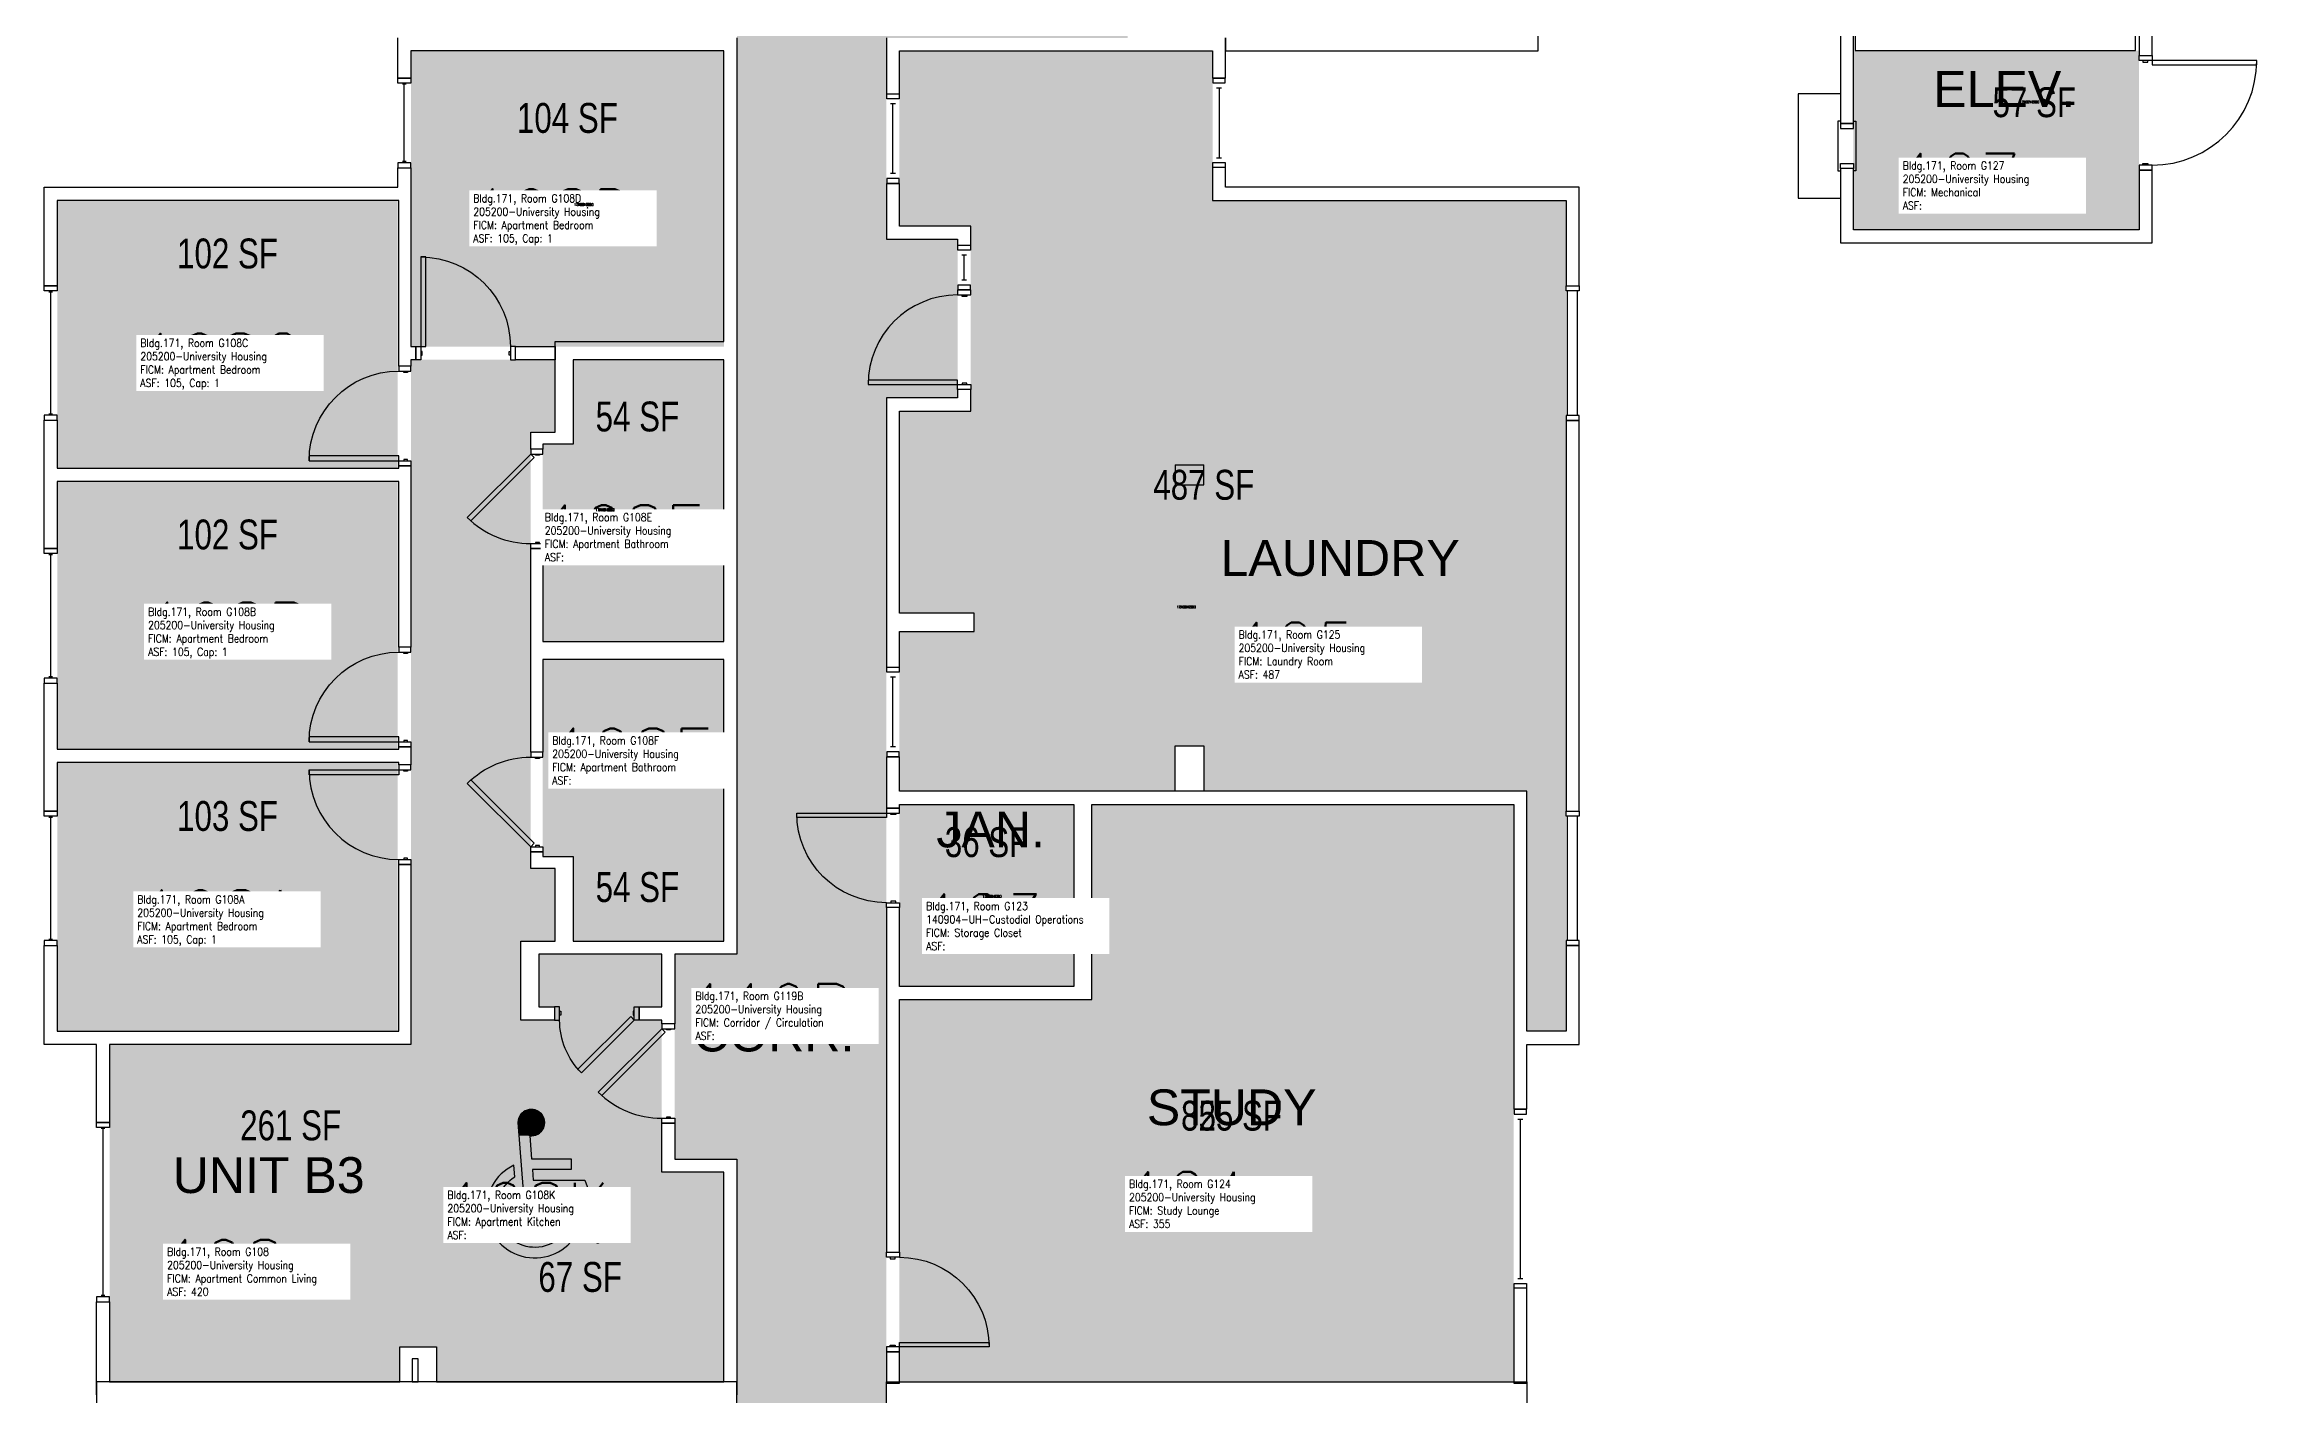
# Model space of a CAD drawing. Header units: inches. Extents: x 1063 to 4030, y -1482 to 1669.
# Drawn here: x 1063 to 1951, y 602 to 1145 of the extents above; entities that cross this region are included whole.
import ezdxf
from ezdxf.enums import TextEntityAlignment as Align

# ---------------------------------------------------------------- set-up
doc = ezdxf.new("R2010")
doc.units = ezdxf.units.IN
doc.header["$LTSCALE"] = 192
doc.header["$MEASUREMENT"] = 0
for name, color, linetype in [('A-AREA-IDEN', 1, 'Continuous'), ('A-DOOR', 2, 'Continuous'), ('A-GLAZ', 1, 'Continuous'), ('A-IDEN-RNUM', 7, 'Continuous'), ('A-IDEN-SNUM', 4, 'Continuous'), ('A-IDEN-VNUM', 4, 'Continuous'), ('A-MISC', 2, 'Continuous'), ('A-WALL', 5, 'Continuous'), ('AREA-TEXT', 3, 'Continuous'), ('Rooms-Category-Color', 7, 'Continuous'), ('Rooms-College-Color', 7, 'Continuous'), ('Rooms-Department-Color', 7, 'Continuous'), ('Rooms-Division-Color', 7, 'Continuous'), ('Rooms-Information', 7, 'Continuous')]:
    doc.layers.add(name, color=color, linetype=linetype)
doc.styles.add('AREA', font='arial.ttf', dxfattribs={"width": 0.75, "height": 12})
doc.styles.add('ROOMSNUMBER', font='txt.shx', dxfattribs={"height": 0.03})
doc.styles.add('ROOMVNUMBER', font='simplex.shx', dxfattribs={"width": 0.85})
doc.styles.get("Standard").update_dxf_attribs({"font": 'arial.ttf'})

msp = doc.modelspace()

# ---------------------------------------------------------------- hatches: boundary and pattern name
at = {"layer": 'A-MISC'}
for points in [[(1263.77, 711.69, 1), (1253.15, 711.69), (1253.21, 710.86, 0.924463)], [(1253.21, 710.86), (1253.56, 706.41), (1257.83, 706.41, -0.335344)], [(1274.4, 697.08), (1258.56, 697.08), (1257.83, 706.41), (1253.56, 706.41), (1254.63, 692.83), (1258.9, 692.83), (1274.4, 692.83)], [(1276.91, 667.37), (1274.7, 673.28, -1.496949), (1251.85, 689.92), (1251.49, 694.55, 1.372239)], [(1279.92, 688.58), (1259.23, 688.58), (1258.9, 692.83), (1254.63, 692.83), (1255.3, 684.33), (1276.98, 684.33), (1284.92, 663.08), (1295.65, 667.33), (1294.06, 671.58), (1287.29, 668.9)]]:
    msp.add_hatch(color=256, dxfattribs=at).paths.add_polyline_path(points)
at = {"layer": 'Rooms-Category-Color', "true_color": 0xadadad}
for points in [[(1341.06, 62.62), (1341.06, 430.66), (1316.06, 430.66), (1316.06, 512.98), (1341.06, 512.98), (1341.06, 697.02), (1316.06, 697.02), (1316.06, 779.34), (1341.06, 779.34), (1341.06, 1327.13), (1596.9, 1327.13), (1596.9, 1352.13), (1679.22, 1352.13), (1679.22, 1327.13), (1732.24, 1327.13), (1732.24, 1319.63), (1732.24, 1243.02), (1677.06, 1243.13), (1677.06, 1267.13), (1498.04, 1267.13), (1498.04, 1147.37), (1401.06, 1147.37), (1401.06, 1066.49), (1429.69, 1066.49), (1429.69, 1002.74), (1401.06, 1002.74), (1401.06, 512.98), (1426.06, 512.98), (1426.06, 430.66), (1401.06, 430.66), (1401.06, 62.62)], [(1789.49, 1070.25), (1904.24, 1070.25), (1904.24, 1142.25), (1789.49, 1142.25)]]:
    msp.add_hatch(color=253, dxfattribs=at).paths.add_polyline_path(points)
at = {"layer": 'Rooms-Category-Color', "true_color": 0x728ef3}
for points in [[(1335.81, 1142.11), (1210.06, 1142.12), (1210.06, 1023.37), (1335.81, 1023.37)], [(1406.31, 909), (1406.31, 844.75), (1517.06, 844.75), (1517.06, 863), (1528.56, 863), (1528.56, 844.75), (1658.31, 844.75), (1658.31, 748.37), (1674.06, 748.37), (1674.06, 1082.12), (1532.06, 1082.12), (1532.06, 1142.12), (1406.31, 1142.12), (1406.31, 1071.74), (1434.94, 1071.74), (1434.94, 997.49), (1406.31, 997.49), (1406.31, 916.25), (1436.31, 916.25), (1436.31, 909)], [(1068.06, 974.5), (1068.06, 1082.12), (1204.81, 1082.12), (1204.8, 974.49), (1068.51, 974.49)], [(1089.06, 607.62), (1089.06, 743.12), (1210.06, 743.12), (1210.06, 1018.12), (1268.06, 1018.12), (1268.06, 989.37), (1258.19, 989.37), (1258.19, 813.72), (1268.06, 813.72), (1268.06, 784.59), (1254.19, 784.59), (1254.19, 752.89), (1267.81, 752.89), (1267.81, 758.14), (1261.44, 758.14), (1261.44, 779.34), (1310.81, 779.34), (1310.81, 758.14), (1301.81, 758.14), (1301.81, 752.89), (1310.81, 752.89), (1310.81, 691.77), (1220.31, 691.77), (1220.31, 621.62), (1205.69, 621.62), (1205.69, 607.62)], [(1263.06, 984.11), (1263.06, 904.98), (1335.81, 904.98), (1335.81, 1018.11), (1275.31, 1018.12), (1275.31, 984.12), (1259.06, 984.11)], [(1068.06, 969.25), (1068.06, 861.62), (1204.8, 861.61), (1204.81, 969.25), (1068.51, 969.24)], [(1335.81, 897.72), (1335.81, 784.59), (1275.31, 784.59), (1275.31, 818.59), (1263.06, 818.59), (1263.06, 897.73)], [(1068.06, 856.37), (1068.06, 748.37), (1204.81, 748.37), (1204.81, 856.37), (1068.51, 856.36)], [(1406.31, 839.5), (1476.31, 839.5), (1476.31, 766.37), (1406.31, 766.37)], [(1406.31, 761.12), (1406.31, 607.62), (1653.06, 607.62), (1653.06, 839.5), (1483.56, 839.5), (1483.56, 761.12)], [(1220.31, 607.62), (1335.81, 607.62), (1335.81, 691.77), (1220.31, 691.77)]]:
    msp.add_hatch(color=171, dxfattribs=at).paths.add_polyline_path(points)
at = {"layer": 'Rooms-College-Color', "true_color": 0xadadad}
for points in [[(1341.06, 62.62), (1341.06, 430.66), (1316.06, 430.66), (1316.06, 512.98), (1341.06, 512.98), (1341.06, 697.02), (1316.06, 697.02), (1316.06, 779.34), (1341.06, 779.34), (1341.06, 1327.13), (1596.9, 1327.13), (1596.9, 1352.13), (1679.22, 1352.13), (1679.22, 1327.13), (1732.24, 1327.13), (1732.24, 1319.63), (1732.24, 1243.02), (1677.06, 1243.13), (1677.06, 1267.13), (1498.04, 1267.13), (1498.04, 1147.37), (1401.06, 1147.37), (1401.06, 1066.49), (1429.69, 1066.49), (1429.69, 1002.74), (1401.06, 1002.74), (1401.06, 512.98), (1426.06, 512.98), (1426.06, 430.66), (1401.06, 430.66), (1401.06, 62.62)], [(1335.81, 1142.11), (1210.06, 1142.12), (1210.06, 1023.37), (1335.81, 1023.37)], [(1406.31, 909), (1406.31, 844.75), (1517.06, 844.75), (1517.06, 863), (1528.56, 863), (1528.56, 844.75), (1658.31, 844.75), (1658.31, 748.37), (1674.06, 748.37), (1674.06, 1082.12), (1532.06, 1082.12), (1532.06, 1142.12), (1406.31, 1142.12), (1406.31, 1071.74), (1434.94, 1071.74), (1434.94, 997.49), (1406.31, 997.49), (1406.31, 916.25), (1436.31, 916.25), (1436.31, 909)], [(1789.49, 1070.25), (1904.24, 1070.25), (1904.24, 1142.25), (1789.49, 1142.25)], [(1068.06, 974.5), (1068.06, 1082.12), (1204.81, 1082.12), (1204.8, 974.49), (1068.51, 974.49)], [(1089.06, 607.62), (1089.06, 743.12), (1210.06, 743.12), (1210.06, 1018.12), (1268.06, 1018.12), (1268.06, 989.37), (1258.19, 989.37), (1258.19, 813.72), (1268.06, 813.72), (1268.06, 784.59), (1254.19, 784.59), (1254.19, 752.89), (1267.81, 752.89), (1267.81, 758.14), (1261.44, 758.14), (1261.44, 779.34), (1310.81, 779.34), (1310.81, 758.14), (1301.81, 758.14), (1301.81, 752.89), (1310.81, 752.89), (1310.81, 691.77), (1220.31, 691.77), (1220.31, 621.62), (1205.69, 621.62), (1205.69, 607.62)], [(1263.06, 984.11), (1263.06, 904.98), (1335.81, 904.98), (1335.81, 1018.11), (1275.31, 1018.12), (1275.31, 984.12), (1259.06, 984.11)], [(1068.06, 969.25), (1068.06, 861.62), (1204.8, 861.61), (1204.81, 969.25), (1068.51, 969.24)], [(1335.81, 897.72), (1335.81, 784.59), (1275.31, 784.59), (1275.31, 818.59), (1263.06, 818.59), (1263.06, 897.73)], [(1068.06, 856.37), (1068.06, 748.37), (1204.81, 748.37), (1204.81, 856.37), (1068.51, 856.36)], [(1406.31, 839.5), (1476.31, 839.5), (1476.31, 766.37), (1406.31, 766.37)], [(1406.31, 761.12), (1406.31, 607.62), (1653.06, 607.62), (1653.06, 839.5), (1483.56, 839.5), (1483.56, 761.12)], [(1220.31, 607.62), (1335.81, 607.62), (1335.81, 691.77), (1220.31, 691.77)]]:
    msp.add_hatch(color=253, dxfattribs=at).paths.add_polyline_path(points)
at = {"layer": 'Rooms-Department-Color', "true_color": 0xacacac}
for points in [[(1341.06, 62.62), (1341.06, 430.66), (1316.06, 430.66), (1316.06, 512.98), (1341.06, 512.98), (1341.06, 697.02), (1316.06, 697.02), (1316.06, 779.34), (1341.06, 779.34), (1341.06, 1327.13), (1596.9, 1327.13), (1596.9, 1352.13), (1679.22, 1352.13), (1679.22, 1327.13), (1732.24, 1327.13), (1732.24, 1319.63), (1732.24, 1243.02), (1677.06, 1243.13), (1677.06, 1267.13), (1498.04, 1267.13), (1498.04, 1147.37), (1401.06, 1147.37), (1401.06, 1066.49), (1429.69, 1066.49), (1429.69, 1002.74), (1401.06, 1002.74), (1401.06, 512.98), (1426.06, 512.98), (1426.06, 430.66), (1401.06, 430.66), (1401.06, 62.62)], [(1789.49, 1070.25), (1904.24, 1070.25), (1904.24, 1142.25), (1789.49, 1142.25)]]:
    msp.add_hatch(color=253, dxfattribs=at).paths.add_polyline_path(points)
at = {"layer": 'Rooms-Department-Color', "true_color": 0x604aed}
for points in [[(1335.81, 1142.11), (1210.06, 1142.12), (1210.06, 1023.37), (1335.81, 1023.37)], [(1406.31, 909), (1406.31, 844.75), (1517.06, 844.75), (1517.06, 863), (1528.56, 863), (1528.56, 844.75), (1658.31, 844.75), (1658.31, 748.37), (1674.06, 748.37), (1674.06, 1082.12), (1532.06, 1082.12), (1532.06, 1142.12), (1406.31, 1142.12), (1406.31, 1071.74), (1434.94, 1071.74), (1434.94, 997.49), (1406.31, 997.49), (1406.31, 916.25), (1436.31, 916.25), (1436.31, 909)], [(1068.06, 974.5), (1068.06, 1082.12), (1204.81, 1082.12), (1204.8, 974.49), (1068.51, 974.49)], [(1089.06, 607.62), (1089.06, 743.12), (1210.06, 743.12), (1210.06, 1018.12), (1268.06, 1018.12), (1268.06, 989.37), (1258.19, 989.37), (1258.19, 813.72), (1268.06, 813.72), (1268.06, 784.59), (1254.19, 784.59), (1254.19, 752.89), (1267.81, 752.89), (1267.81, 758.14), (1261.44, 758.14), (1261.44, 779.34), (1310.81, 779.34), (1310.81, 758.14), (1301.81, 758.14), (1301.81, 752.89), (1310.81, 752.89), (1310.81, 691.77), (1220.31, 691.77), (1220.31, 621.62), (1205.69, 621.62), (1205.69, 607.62)], [(1263.06, 984.11), (1263.06, 904.98), (1335.81, 904.98), (1335.81, 1018.11), (1275.31, 1018.12), (1275.31, 984.12), (1259.06, 984.11)], [(1068.06, 969.25), (1068.06, 861.62), (1204.8, 861.61), (1204.81, 969.25), (1068.51, 969.24)], [(1335.81, 897.72), (1335.81, 784.59), (1275.31, 784.59), (1275.31, 818.59), (1263.06, 818.59), (1263.06, 897.73)], [(1068.06, 856.37), (1068.06, 748.37), (1204.81, 748.37), (1204.81, 856.37), (1068.51, 856.36)], [(1406.31, 839.5), (1476.31, 839.5), (1476.31, 766.37), (1406.31, 766.37)], [(1406.31, 761.12), (1406.31, 607.62), (1653.06, 607.62), (1653.06, 839.5), (1483.56, 839.5), (1483.56, 761.12)], [(1220.31, 607.62), (1335.81, 607.62), (1335.81, 691.77), (1220.31, 691.77)]]:
    msp.add_hatch(color=173, dxfattribs=at).paths.add_polyline_path(points)
at = {"layer": 'Rooms-Division-Color', "true_color": 0xadadad}
for points in [[(1341.06, 62.62), (1341.06, 430.66), (1316.06, 430.66), (1316.06, 512.98), (1341.06, 512.98), (1341.06, 697.02), (1316.06, 697.02), (1316.06, 779.34), (1341.06, 779.34), (1341.06, 1327.13), (1596.9, 1327.13), (1596.9, 1352.13), (1679.22, 1352.13), (1679.22, 1327.13), (1732.24, 1327.13), (1732.24, 1319.63), (1732.24, 1243.02), (1677.06, 1243.13), (1677.06, 1267.13), (1498.04, 1267.13), (1498.04, 1147.37), (1401.06, 1147.37), (1401.06, 1066.49), (1429.69, 1066.49), (1429.69, 1002.74), (1401.06, 1002.74), (1401.06, 512.98), (1426.06, 512.98), (1426.06, 430.66), (1401.06, 430.66), (1401.06, 62.62)], [(1789.49, 1070.25), (1904.24, 1070.25), (1904.24, 1142.25), (1789.49, 1142.25)]]:
    msp.add_hatch(color=253, dxfattribs=at).paths.add_polyline_path(points)
at = {"layer": 'Rooms-Division-Color', "true_color": 0x604aed}
for points in [[(1335.81, 1142.11), (1210.06, 1142.12), (1210.06, 1023.37), (1335.81, 1023.37)], [(1406.31, 909), (1406.31, 844.75), (1517.06, 844.75), (1517.06, 863), (1528.56, 863), (1528.56, 844.75), (1658.31, 844.75), (1658.31, 748.37), (1674.06, 748.37), (1674.06, 1082.12), (1532.06, 1082.12), (1532.06, 1142.12), (1406.31, 1142.12), (1406.31, 1071.74), (1434.94, 1071.74), (1434.94, 997.49), (1406.31, 997.49), (1406.31, 916.25), (1436.31, 916.25), (1436.31, 909)], [(1068.06, 974.5), (1068.06, 1082.12), (1204.81, 1082.12), (1204.8, 974.49), (1068.51, 974.49)], [(1089.06, 607.62), (1089.06, 743.12), (1210.06, 743.12), (1210.06, 1018.12), (1268.06, 1018.12), (1268.06, 989.37), (1258.19, 989.37), (1258.19, 813.72), (1268.06, 813.72), (1268.06, 784.59), (1254.19, 784.59), (1254.19, 752.89), (1267.81, 752.89), (1267.81, 758.14), (1261.44, 758.14), (1261.44, 779.34), (1310.81, 779.34), (1310.81, 758.14), (1301.81, 758.14), (1301.81, 752.89), (1310.81, 752.89), (1310.81, 691.77), (1220.31, 691.77), (1220.31, 621.62), (1205.69, 621.62), (1205.69, 607.62)], [(1263.06, 984.11), (1263.06, 904.98), (1335.81, 904.98), (1335.81, 1018.11), (1275.31, 1018.12), (1275.31, 984.12), (1259.06, 984.11)], [(1068.06, 969.25), (1068.06, 861.62), (1204.8, 861.61), (1204.81, 969.25), (1068.51, 969.24)], [(1335.81, 897.72), (1335.81, 784.59), (1275.31, 784.59), (1275.31, 818.59), (1263.06, 818.59), (1263.06, 897.73)], [(1068.06, 856.37), (1068.06, 748.37), (1204.81, 748.37), (1204.81, 856.37), (1068.51, 856.36)], [(1406.31, 839.5), (1476.31, 839.5), (1476.31, 766.37), (1406.31, 766.37)], [(1406.31, 761.12), (1406.31, 607.62), (1653.06, 607.62), (1653.06, 839.5), (1483.56, 839.5), (1483.56, 761.12)], [(1220.31, 607.62), (1335.81, 607.62), (1335.81, 691.77), (1220.31, 691.77)]]:
    msp.add_hatch(color=173, dxfattribs=at).paths.add_polyline_path(points)

# ---------------------------------------------------------------- linework, layer by layer
at = {"layer": 'A-DOOR'}
for p, q in [((1904.24, 1138.25), (1904.24, 1140.25)), ((1904.24, 1140.25), (1909.49, 1140.25)), ((1909.49, 1138.25), (1904.24, 1138.25)), ((1905.74, 1138.25), (1905.74, 1137.63)), ((1907.74, 1138.25), (1905.74, 1138.25)), ((1905.74, 1137.63), (1907.74, 1137.63)), ((1907.74, 1137.63), (1907.74, 1138.25)), ((1909.49, 1140.25), (1909.49, 1138.25)), ((1909.49, 1138.25), (1909.49, 1136.5)), ((1951.49, 1138.25), (1909.49, 1138.25)), ((1951.49, 1136.5), (1951.49, 1138.25)), ((1909.49, 1136.5), (1951.49, 1136.5)), ((1904.24, 1096.25), (1904.24, 1094.25)), ((1909.49, 1096.25), (1904.24, 1096.25)), ((1904.24, 1094.25), (1909.49, 1094.25)), ((1905.74, 1096.25), (1905.74, 1096.88)), ((1905.74, 1096.88), (1907.74, 1096.88)), ((1907.74, 1096.25), (1905.74, 1096.25)), ((1907.74, 1096.88), (1907.74, 1096.25)), ((1909.49, 1094.25), (1909.49, 1096.25)), ((1434.94, 1046.11), (1429.69, 1046.11)), ((1429.69, 1046.11), (1429.69, 1044.11)), ((1429.69, 1044.11), (1434.94, 1044.11)), ((1431.44, 1043.49), (1431.44, 1044.11)), ((1431.44, 1044.11), (1433.44, 1044.11)), ((1433.44, 1043.49), (1431.44, 1043.49)), ((1433.44, 1044.11), (1433.44, 1043.49)), ((1434.94, 1044.11), (1434.94, 1046.11)), ((1429.69, 1009.86), (1393.69, 1009.86)), ((1393.69, 1009.86), (1393.69, 1008.11)), ((1393.69, 1008.11), (1429.69, 1008.11)), ((1429.69, 1008.11), (1429.69, 1009.86)), ((1429.69, 1006.11), (1429.69, 1008.11)), ((1429.69, 1008.11), (1434.94, 1008.11)), ((1434.94, 1006.11), (1429.69, 1006.11)), ((1433.44, 1008.74), (1431.44, 1008.74)), ((1431.44, 1008.74), (1431.44, 1008.11)), ((1431.44, 1008.11), (1433.44, 1008.11)), ((1433.44, 1008.11), (1433.44, 1008.74)), ((1434.94, 1008.11), (1434.94, 1006.11)), ((1365.06, 834.27), (1365.06, 836.02)), ((1365.06, 836.02), (1401.06, 836.02)), ((1406.31, 838.02), (1401.06, 838.02)), ((1401.06, 838.02), (1401.06, 836.02)), ((1401.06, 836.02), (1401.06, 834.27)), ((1401.06, 836.02), (1406.31, 836.02)), ((1402.81, 835.4), (1402.81, 836.02)), ((1402.81, 836.02), (1404.81, 836.02)), ((1404.81, 835.4), (1402.81, 835.4)), ((1404.81, 836.02), (1404.81, 835.4)), ((1406.31, 836.02), (1406.31, 838.02)), ((1401.06, 834.27), (1365.06, 834.27)), ((1401.06, 798.02), (1401.06, 800.02)), ((1401.06, 800.02), (1406.31, 800.02)), ((1404.81, 800.65), (1402.81, 800.65)), ((1402.81, 800.65), (1402.81, 800.02)), ((1402.81, 800.02), (1404.81, 800.02)), ((1404.81, 800.02), (1404.81, 800.65)), ((1406.31, 800.02), (1406.31, 798.02)), ((1406.31, 798.02), (1401.06, 798.02)), ((1401.06, 657.62), (1401.06, 659.62)), ((1401.06, 659.62), (1406.31, 659.62)), ((1406.31, 657.62), (1401.06, 657.62)), ((1402.56, 657.62), (1402.56, 657)), ((1404.56, 657.62), (1402.56, 657.62)), ((1404.56, 657), (1404.56, 657.62)), ((1406.31, 659.62), (1406.31, 657.62)), ((1402.56, 657), (1404.56, 657)), ((1402.56, 621.62), (1402.56, 622.25)), ((1402.56, 622.25), (1404.56, 622.25)), ((1404.56, 622.25), (1404.56, 621.62)), ((1406.31, 621.62), (1406.31, 623.37)), ((1406.31, 623.37), (1442.31, 623.37)), ((1442.31, 623.37), (1442.31, 621.62)), ((1401.06, 621.62), (1401.06, 619.62)), ((1406.31, 621.62), (1401.06, 621.62)), ((1401.06, 619.62), (1406.31, 619.62)), ((1404.56, 621.62), (1402.56, 621.62)), ((1442.31, 621.62), (1406.31, 621.62)), ((1406.31, 619.62), (1406.31, 621.62))]:
    msp.add_line(p, q, dxfattribs=at)
for points in [[(1214.06, 1023.37), (1216.06, 1023.37), (1216.06, 1059.37), (1214.06, 1059.37)], [(1214.06, 1018.12), (1212.06, 1018.12), (1212.06, 1023.37), (1214.06, 1023.37)], [(1250.06, 1018.12), (1252.06, 1018.12), (1252.06, 1023.37), (1250.06, 1023.37)], [(1210.06, 1013.5), (1210.06, 1015.5), (1205.19, 1015.5), (1205.19, 1013.5)], [(1208.69, 1013.5), (1208.69, 1013), (1207.19, 1013), (1207.19, 1013.5)], [(1214.06, 1019.87), (1214.56, 1019.87), (1214.56, 1021.37), (1214.06, 1021.37)], [(1250.06, 1019.87), (1249.56, 1019.87), (1249.56, 1021.37), (1250.06, 1021.37)], [(1205.19, 977.5), (1205.19, 979.5), (1169.19, 979.5), (1169.19, 977.5)], [(1208.69, 977.5), (1208.69, 978), (1207.19, 978), (1207.19, 977.5)], [(1258.19, 980.23), (1259.6, 978.82), (1234.15, 953.36), (1232.73, 954.78)], [(1263.06, 980.23), (1263.06, 982.23), (1258.19, 982.23), (1258.19, 980.23)], [(1261.69, 980.23), (1261.69, 979.73), (1260.19, 979.73), (1260.19, 980.23)], [(1210.06, 977.5), (1210.06, 975.5), (1205.19, 975.5), (1205.19, 977.5)], [(1263.06, 944.23), (1263.06, 942.23), (1258.19, 942.23), (1258.19, 944.23)], [(1261.69, 944.23), (1261.69, 944.73), (1260.19, 944.73), (1260.19, 944.23)], [(1210.06, 900.63), (1210.06, 902.63), (1205.19, 902.63), (1205.19, 900.63)], [(1208.69, 900.63), (1208.69, 900.13), (1207.19, 900.13), (1207.19, 900.63)], [(1205.19, 864.63), (1205.19, 866.63), (1169.19, 866.63), (1169.19, 864.63)], [(1210.06, 864.63), (1210.06, 862.63), (1205.19, 862.63), (1205.19, 864.63)], [(1208.69, 864.63), (1208.69, 865.13), (1207.19, 865.13), (1207.19, 864.63)], [(1205.19, 853.37), (1205.19, 851.37), (1169.19, 851.37), (1169.19, 853.37)], [(1210.06, 853.37), (1210.06, 855.37), (1205.19, 855.37), (1205.19, 853.37)], [(1208.69, 853.37), (1208.69, 852.87), (1207.19, 852.87), (1207.19, 853.37)], [(1263.06, 858.48), (1263.06, 860.48), (1258.19, 860.48), (1258.19, 858.48)], [(1261.69, 858.48), (1261.69, 857.98), (1260.19, 857.98), (1260.19, 858.48)], [(1258.19, 822.48), (1259.6, 823.9), (1234.15, 849.35), (1232.73, 847.94)], [(1208.69, 817.37), (1208.69, 817.87), (1207.19, 817.87), (1207.19, 817.37)], [(1263.06, 822.48), (1263.06, 820.48), (1258.19, 820.48), (1258.19, 822.48)], [(1261.69, 822.48), (1261.69, 822.98), (1260.19, 822.98), (1260.19, 822.48)], [(1210.06, 817.37), (1210.06, 815.37), (1205.19, 815.37), (1205.19, 817.37)], [(1269.81, 758.14), (1267.81, 758.14), (1267.81, 752.89), (1269.81, 752.89)], [(1269.81, 756.39), (1270.31, 756.39), (1270.31, 754.89), (1269.81, 754.89)], [(1299.81, 756.39), (1299.31, 756.39), (1299.31, 754.89), (1299.81, 754.89)], [(1299.81, 758.14), (1301.81, 758.14), (1301.81, 752.89), (1299.81, 752.89)], [(1299.81, 752.89), (1298.4, 754.31), (1277.19, 733.09), (1278.6, 731.68)], [(1310.81, 749.41), (1312.23, 747.99), (1286.77, 722.54), (1285.36, 723.95)], [(1316.06, 749.41), (1316.06, 751.41), (1310.81, 751.41), (1310.81, 749.41)], [(1314.31, 749.41), (1314.31, 748.91), (1312.81, 748.91), (1312.81, 749.41)], [(1316.06, 713.41), (1316.06, 711.41), (1310.81, 711.41), (1310.81, 713.41)], [(1314.31, 713.41), (1314.31, 713.91), (1312.81, 713.91), (1312.81, 713.41)]]:
    msp.add_lwpolyline(points, close=True, dxfattribs=at)
for centre, radius, start, end in [((1909.49, 1138.25), 42, 270, 360), ((1429.69, 1008.11), 36, 90, 180), ((1258.19, 980.23), 36, 225, 270), ((1205.19, 853.37), 36, 180, 270), ((1310.81, 749.41), 36, 225, 270)]:
    msp.add_arc(centre, radius, start, end, dxfattribs=at)
at = {"layer": 'A-DOOR', "extrusion": (0, 0, -1)}
for centre, radius, start, end in [((-1214.06, 1023.37), 36, 90, 180), ((-1205.19, 977.5), 36, 0, 90), ((-1205.19, 864.63), 36, 0, 90), ((-1258.19, 822.48), 36, 45, 90), ((-1401.06, 836.02), 36, 270, 360), ((-1299.81, 752.89), 30, 315, 0), ((-1406.31, 621.62), 36, 90, 180)]:
    msp.add_arc(centre, radius, start, end, dxfattribs=at)
at = {"layer": 'A-GLAZ'}
for p, q in [((1208.19, 1128.74), (1206.69, 1128.74)), ((1207.44, 1097.74), (1207.44, 1128.74)), ((1537.19, 1131.25), (1532.19, 1131.25)), ((1532.19, 1131.25), (1532.19, 1129.25)), ((1532.19, 1129.25), (1537.19, 1129.25)), ((1537.19, 1129.25), (1537.19, 1131.25)), ((1401.19, 1122.93), (1401.19, 1124.93)), ((1401.19, 1124.93), (1406.19, 1124.93)), ((1406.19, 1122.93), (1401.19, 1122.93)), ((1404.69, 1120.93), (1402.69, 1120.93)), ((1403.69, 1092.93), (1403.69, 1120.93)), ((1406.19, 1124.93), (1406.19, 1122.93)), ((1533.69, 1127.25), (1535.69, 1127.25)), ((1534.69, 1127.25), (1534.69, 1099.25)), ((1784.24, 1124.94), (1767.24, 1124.94)), ((1767.24, 1124.94), (1767.24, 1082.94)), ((1784.24, 1113.94), (1783.24, 1113.94)), ((1783.24, 1113.94), (1783.24, 1093.94)), ((1789.49, 1112.94), (1784.24, 1112.94)), ((1784.24, 1112.94), (1784.24, 1110.94)), ((1784.24, 1110.94), (1789.49, 1110.94)), ((1789.49, 1113.94), (1790.49, 1113.94)), ((1789.49, 1110.94), (1789.49, 1112.94)), ((1790.49, 1113.94), (1790.49, 1093.94)), ((1208.19, 1097.74), (1206.69, 1097.74)), ((1532.19, 1095.25), (1532.19, 1097.25)), ((1532.19, 1097.25), (1537.19, 1097.25)), ((1537.19, 1095.25), (1532.19, 1095.25)), ((1533.69, 1099.25), (1535.69, 1099.25)), ((1537.19, 1097.25), (1537.19, 1095.25)), ((1783.24, 1093.94), (1784.24, 1093.94)), ((1784.24, 1094.94), (1784.24, 1096.94)), ((1784.24, 1096.94), (1789.49, 1096.94)), ((1789.49, 1094.94), (1784.24, 1094.94)), ((1789.49, 1096.94), (1789.49, 1094.94)), ((1790.49, 1093.94), (1789.49, 1093.94)), ((1401.19, 1090.93), (1401.19, 1088.93)), ((1406.19, 1090.93), (1401.19, 1090.93)), ((1401.19, 1088.93), (1406.19, 1088.93)), ((1404.69, 1092.93), (1402.69, 1092.93)), ((1406.19, 1088.93), (1406.19, 1090.93)), ((1767.24, 1082.94), (1784.24, 1082.94)), ((1429.81, 1062.11), (1429.81, 1064.11)), ((1429.81, 1064.11), (1434.81, 1064.11)), ((1434.81, 1062.11), (1429.81, 1062.11)), ((1433.31, 1060.11), (1431.31, 1060.11)), ((1432.31, 1050.11), (1432.31, 1060.11)), ((1434.81, 1064.11), (1434.81, 1062.11)), ((1433.31, 1050.11), (1431.31, 1050.11)), ((1066.19, 1045.28), (1064.69, 1045.28)), ((1065.44, 996.28), (1065.44, 1045.28)), ((1429.81, 1048.11), (1429.81, 1046.11)), ((1434.81, 1048.11), (1429.81, 1048.11)), ((1429.81, 1046.11), (1434.81, 1046.11)), ((1434.81, 1046.11), (1434.81, 1048.11)), ((1674.06, 1045.72), (1674.06, 1047.72)), ((1674.06, 1047.72), (1679.31, 1047.72)), ((1679.31, 1045.72), (1674.06, 1045.72)), ((1674.71, 995.72), (1674.71, 1045.72)), ((1678.69, 995.72), (1678.69, 1045.72)), ((1679.31, 1047.72), (1679.31, 1045.72)), ((1066.19, 996.28), (1064.69, 996.28)), ((1674.06, 995.72), (1674.06, 993.72)), ((1679.31, 995.72), (1674.06, 995.72)), ((1679.31, 993.72), (1679.31, 995.72)), ((1674.06, 993.72), (1679.31, 993.72)), ((1066.19, 939.75), (1064.69, 939.75)), ((1065.44, 890.75), (1065.44, 939.75)), ((1066.19, 890.75), (1064.69, 890.75)), ((1401.19, 892.65), (1401.19, 894.65)), ((1401.19, 894.65), (1406.19, 894.65)), ((1406.19, 892.65), (1401.19, 892.65)), ((1404.69, 890.65), (1402.69, 890.65)), ((1403.69, 862.65), (1403.69, 890.65)), ((1406.19, 894.65), (1406.19, 892.65)), ((1404.69, 862.65), (1402.69, 862.65)), ((1401.19, 860.65), (1401.19, 858.65)), ((1406.19, 860.65), (1401.19, 860.65)), ((1401.19, 858.65), (1406.19, 858.65)), ((1406.19, 858.65), (1406.19, 860.65)), ((1674.06, 834.78), (1674.06, 836.78)), ((1674.06, 836.78), (1679.31, 836.78)), ((1679.31, 836.78), (1679.31, 834.78)), ((1066.19, 834.28), (1064.69, 834.28)), ((1065.44, 785.28), (1065.44, 834.28)), ((1679.31, 834.78), (1674.06, 834.78)), ((1674.71, 784.78), (1674.71, 834.78)), ((1678.69, 784.78), (1678.69, 834.78)), ((1066.19, 785.28), (1064.69, 785.28)), ((1674.06, 784.78), (1674.06, 782.78)), ((1679.31, 784.78), (1674.06, 784.78)), ((1674.06, 782.78), (1679.31, 782.78)), ((1679.31, 782.78), (1679.31, 784.78)), ((1658.19, 717.12), (1653.19, 717.12)), ((1653.19, 717.12), (1653.19, 715.12)), ((1653.19, 715.12), (1658.19, 715.12)), ((1654.69, 713.12), (1656.69, 713.12)), ((1655.69, 713.12), (1655.69, 649.12)), ((1658.19, 715.12), (1658.19, 717.12)), ((1087.19, 709.25), (1085.69, 709.25)), ((1086.44, 642.25), (1086.44, 709.25)), ((1654.69, 649.12), (1656.69, 649.12)), ((1087.19, 642.25), (1085.69, 642.25)), ((1653.19, 645.12), (1653.19, 647.12)), ((1653.19, 647.12), (1658.19, 647.12)), ((1658.19, 645.12), (1653.19, 645.12)), ((1658.19, 647.12), (1658.19, 645.12))]:
    msp.add_line(p, q, dxfattribs=at)
for points in [[(1204.81, 1129.24), (1204.81, 1131.24), (1210.06, 1131.24), (1210.06, 1129.24)], [(1204.81, 1097.24), (1204.81, 1095.24), (1210.06, 1095.24), (1210.06, 1097.24)], [(1062.81, 1045.78), (1062.81, 1047.78), (1068.06, 1047.78), (1068.06, 1045.78)], [(1062.81, 995.78), (1062.81, 993.78), (1068.06, 993.78), (1068.06, 995.78)], [(1062.81, 940.25), (1062.81, 942.25), (1068.06, 942.25), (1068.06, 940.25)], [(1062.81, 890.25), (1062.81, 888.25), (1068.06, 888.25), (1068.06, 890.25)], [(1062.81, 834.78), (1062.81, 836.78), (1068.06, 836.78), (1068.06, 834.78)], [(1062.81, 784.78), (1062.81, 782.78), (1068.06, 782.78), (1068.06, 784.78)], [(1083.81, 709.75), (1083.81, 711.75), (1089.06, 711.75), (1089.06, 709.75)], [(1083.81, 641.75), (1083.81, 639.75), (1089.06, 639.75), (1089.06, 641.75)]]:
    msp.add_lwpolyline(points, close=True, dxfattribs=at)
at = {"layer": 'A-MISC'}
for p, q in [((1255.3, 684.33), (1253.15, 711.69)), ((1257.83, 706.41), (1258.56, 697.08)), ((1258.56, 697.08), (1274.4, 697.08)), ((1274.4, 697.08), (1274.4, 692.83)), ((1276.98, 684.33), (1255.3, 684.33)), ((1274.4, 692.83), (1258.9, 692.83)), ((1258.9, 692.83), (1259.23, 688.58)), ((1259.23, 688.58), (1279.92, 688.58)), ((1284.92, 663.08), (1276.98, 684.33)), ((1279.92, 688.58), (1287.29, 668.9)), ((1295.65, 667.33), (1284.92, 663.08)), ((1287.29, 668.9), (1294.06, 671.58)), ((1294.06, 671.58), (1295.65, 667.33))]:
    msp.add_line(p, q, dxfattribs=at)
msp.add_lwpolyline([(1251.85, 689.92), (1251.49, 694.55, 1.372239), (1276.91, 667.37), (1274.7, 673.28, -1.496949)], format="xyb", close=True, dxfattribs=at)
msp.add_circle((1258.46, 711.69), 5.31, dxfattribs=at)
msp.add_arc((1258.46, 711.69), 5.31, 263.14524, 189.00368, dxfattribs=at)
at = {"layer": 'A-WALL'}
for p, q in [((1662.81, 1142.12), (1662.81, 1237.88)), ((1784.24, 1237.88), (1784.24, 1112.94)), ((1789.49, 1112.94), (1789.49, 1237.88)), ((1790.24, 1237.88), (1790.24, 1142.25)), ((1902.74, 1142.25), (1902.74, 1237.88)), ((1904.24, 1237.88), (1904.24, 1140.25)), ((1909.49, 1140.25), (1909.49, 1237.88)), ((1204.81, 1131.24), (1204.81, 1147.37)), ((1341.06, 1147.37), (1341.06, 1018.75)), ((1401.06, 1147.37), (1401.06, 1124.93)), ((1537.31, 1147.37), (1537.31, 1142.12)), ((1537.31, 1131.25), (1537.31, 1147.37)), ((1210.06, 1142.12), (1210.06, 1131.24)), ((1335.81, 1142.12), (1210.06, 1142.12)), ((1335.81, 1025.37), (1335.81, 1142.12)), ((1406.31, 1124.93), (1406.31, 1142.12)), ((1406.31, 1142.12), (1532.06, 1142.12)), ((1532.06, 1142.12), (1532.06, 1131.25)), ((1537.31, 1142.12), (1662.81, 1142.12)), ((1790.24, 1142.25), (1902.74, 1142.25)), ((1904.24, 1140.25), (1909.49, 1140.25)), ((1210.06, 1131.24), (1204.81, 1131.24)), ((1532.06, 1131.25), (1537.31, 1131.25)), ((1401.06, 1124.93), (1406.31, 1124.93)), ((1784.24, 1112.94), (1789.49, 1112.94)), ((1204.81, 1087.37), (1204.81, 1095.24)), ((1204.81, 1095.24), (1210.06, 1095.24)), ((1210.06, 1095.24), (1210.06, 1086.75)), ((1537.31, 1095.25), (1532.06, 1095.25)), ((1532.06, 1095.25), (1532.06, 1082.12)), ((1537.31, 1087.37), (1537.31, 1095.25)), ((1789.49, 1094.94), (1784.24, 1094.94)), ((1784.24, 1094.94), (1784.24, 1065)), ((1789.49, 1070.25), (1789.49, 1094.94)), ((1909.49, 1094.25), (1904.24, 1094.25)), ((1904.24, 1094.25), (1904.24, 1070.25)), ((1909.49, 1065), (1909.49, 1094.25)), ((1062.81, 1087.37), (1204.81, 1087.37)), ((1062.81, 1047.78), (1062.81, 1087.37)), ((1210.06, 1086.75), (1210.06, 1023.37)), ((1401.06, 1088.93), (1401.06, 1066.49)), ((1406.31, 1088.93), (1401.06, 1088.93)), ((1406.31, 1071.74), (1406.31, 1088.93)), ((1679.31, 1087.37), (1537.31, 1087.37)), ((1679.31, 1047.72), (1679.31, 1087.37)), ((1205.19, 1082.12), (1068.06, 1082.12)), ((1068.06, 1082.12), (1068.06, 1047.78)), ((1205.19, 1015.5), (1205.19, 1082.12)), ((1532.06, 1082.12), (1674.06, 1082.12)), ((1674.06, 1082.12), (1674.06, 1047.72)), ((1401.06, 1066.49), (1429.69, 1066.49)), ((1434.94, 1071.74), (1406.31, 1071.74)), ((1429.69, 1066.49), (1429.69, 1064.11)), ((1434.94, 1064.11), (1434.94, 1071.74)), ((1904.24, 1070.25), (1789.49, 1070.25)), ((1429.69, 1064.11), (1434.94, 1064.11)), ((1784.24, 1065), (1909.49, 1065)), ((1068.06, 1047.78), (1062.81, 1047.78)), ((1674.06, 1047.72), (1679.31, 1047.72)), ((1210.06, 1023.37), (1212.06, 1023.37)), ((1212.06, 1023.37), (1212.06, 1018.12)), ((1252.06, 1018.12), (1252.06, 1023.37)), ((1252.06, 1023.37), (1268.06, 1023.37)), ((1268.06, 989), (1268.06, 1025.37)), ((1268.06, 1025.37), (1335.81, 1025.37)), ((1268.06, 1023.37), (1268.06, 1018.12)), ((1210.06, 1015.5), (1205.19, 1015.5)), ((1210.06, 1018.12), (1210.06, 1015.5)), ((1212.06, 1018.12), (1210.06, 1018.12)), ((1268.06, 1018.12), (1252.06, 1018.12)), ((1275.31, 1018.12), (1275.31, 984.12)), ((1335.81, 1018.12), (1275.31, 1018.12)), ((1335.81, 904.98), (1335.81, 1018.12)), ((1341.06, 1018.75), (1341.06, 779.34)), ((1429.69, 1006.11), (1429.69, 1002.74)), ((1434.94, 1006.11), (1429.69, 1006.11)), ((1434.94, 997.49), (1434.94, 1006.11)), ((1429.69, 1002.74), (1401.06, 1002.74)), ((1401.06, 1002.74), (1401.06, 894.65)), ((1406.31, 997.49), (1434.94, 997.49)), ((1406.31, 916.25), (1406.31, 997.49)), ((1062.81, 993.78), (1068.06, 993.78)), ((1062.81, 942.25), (1062.81, 993.78)), ((1068.06, 993.78), (1068.06, 974.5)), ((1258.19, 982.23), (1258.19, 989)), ((1258.19, 989), (1268.06, 989)), ((1679.31, 993.72), (1674.06, 993.72)), ((1674.06, 993.72), (1674.06, 836.78)), ((1679.31, 836.78), (1679.31, 993.72)), ((1263.06, 982.23), (1258.19, 982.23)), ((1263.06, 984.12), (1263.06, 982.23)), ((1275.31, 984.12), (1263.06, 984.12)), ((1068.06, 974.5), (1205.19, 974.5)), ((1205.19, 969.25), (1068.06, 969.25)), ((1068.06, 969.25), (1068.06, 942.25)), ((1205.19, 974.5), (1205.19, 975.5)), ((1205.19, 975.5), (1210.06, 975.5)), ((1205.19, 902.63), (1205.19, 969.25)), ((1210.06, 975.5), (1210.06, 902.63)), ((1517.06, 975.87), (1517.06, 967.87)), ((1517.06, 975.87), (1517.06, 975.87)), ((1517.06, 975.87), (1528.56, 975.87)), ((1528.56, 967.87), (1528.56, 975.87)), ((1528.56, 975.87), (1528.56, 975.87)), ((1517.06, 967.87), (1528.56, 967.87)), ((1068.06, 942.25), (1062.81, 942.25)), ((1258.19, 860.48), (1258.19, 942.23)), ((1258.19, 942.23), (1263.06, 942.23)), ((1263.06, 942.23), (1263.06, 904.98)), ((1436.31, 916.25), (1406.31, 916.25)), ((1436.31, 909), (1436.31, 916.25)), ((1406.31, 909), (1436.31, 909)), ((1406.31, 894.65), (1406.31, 909)), ((1210.06, 902.63), (1205.19, 902.63)), ((1263.06, 904.98), (1335.81, 904.98)), ((1263.06, 897.73), (1263.06, 860.48)), ((1335.81, 897.73), (1263.06, 897.73)), ((1335.81, 784.59), (1335.81, 897.73)), ((1401.06, 894.65), (1406.31, 894.65)), ((1062.81, 836.78), (1062.81, 888.25)), ((1062.81, 888.25), (1068.06, 888.25)), ((1068.06, 888.25), (1068.06, 861.62)), ((1205.19, 861.62), (1205.19, 862.63)), ((1205.19, 862.63), (1210.06, 862.63)), ((1210.06, 862.63), (1210.06, 855.37)), ((1517.06, 844.75), (1517.06, 863)), ((1517.06, 863), (1528.56, 863)), ((1528.56, 863), (1528.56, 844.75)), ((1068.06, 861.62), (1205.19, 861.62)), ((1068.06, 856.37), (1068.06, 836.78)), ((1205.19, 856.37), (1068.06, 856.37)), ((1205.19, 855.37), (1205.19, 856.37)), ((1210.06, 855.37), (1205.19, 855.37)), ((1263.06, 860.48), (1258.19, 860.48)), ((1406.31, 858.65), (1401.06, 858.65)), ((1401.06, 858.65), (1401.06, 838.02)), ((1406.31, 844.75), (1406.31, 858.65)), ((1658.31, 844.75), (1406.31, 844.75)), ((1658.31, 748.37), (1658.31, 844.75)), ((1068.06, 836.78), (1062.81, 836.78)), ((1401.06, 838.02), (1406.31, 838.02)), ((1406.31, 839.5), (1476.31, 839.5)), ((1406.31, 838.02), (1406.31, 839.5)), ((1476.31, 839.5), (1476.31, 766.37)), ((1483.56, 839.5), (1653.06, 839.5)), ((1483.56, 761.12), (1483.56, 839.5)), ((1653.06, 839.5), (1653.06, 717.12)), ((1674.06, 836.78), (1679.31, 836.78)), ((1258.19, 813.72), (1258.19, 820.48)), ((1258.19, 820.48), (1263.06, 820.48)), ((1263.06, 820.48), (1263.06, 818.59)), ((1263.06, 818.59), (1275.31, 818.59)), ((1275.31, 818.59), (1275.31, 784.59)), ((1205.19, 748.37), (1205.19, 815.37)), ((1205.19, 815.37), (1210.06, 815.37)), ((1210.06, 815.37), (1210.06, 743.12)), ((1268.06, 813.72), (1258.19, 813.72)), ((1268.06, 784.59), (1268.06, 813.72)), ((1401.06, 798.02), (1401.06, 659.62)), ((1406.31, 798.02), (1401.06, 798.02)), ((1406.31, 766.37), (1406.31, 798.02)), ((1062.81, 743.12), (1062.81, 782.78)), ((1062.81, 782.78), (1068.06, 782.78)), ((1068.06, 782.78), (1068.06, 748.37)), ((1254.19, 752.89), (1254.19, 784.59)), ((1254.19, 784.59), (1268.06, 784.59)), ((1275.31, 784.59), (1335.81, 784.59)), ((1679.31, 782.78), (1674.06, 782.78)), ((1674.06, 782.78), (1674.06, 748.37)), ((1679.31, 743.12), (1679.31, 782.78)), ((1261.44, 779.34), (1261.44, 758.14)), ((1310.81, 779.34), (1261.44, 779.34)), ((1310.81, 758.14), (1310.81, 779.34)), ((1316.06, 779.34), (1316.06, 751.41)), ((1341.06, 779.34), (1316.06, 779.34)), ((1476.31, 766.37), (1406.31, 766.37)), ((1261.44, 758.14), (1267.81, 758.14)), ((1267.81, 758.14), (1267.81, 752.89)), ((1301.81, 752.89), (1301.81, 758.14)), ((1301.81, 758.14), (1310.81, 758.14)), ((1406.31, 761.12), (1483.56, 761.12)), ((1406.31, 659.62), (1406.31, 761.12)), ((1068.06, 748.37), (1205.19, 748.37)), ((1267.81, 752.89), (1254.19, 752.89)), ((1310.81, 752.89), (1301.81, 752.89)), ((1310.81, 751.41), (1310.81, 752.89)), ((1316.06, 751.41), (1310.81, 751.41)), ((1674.06, 748.37), (1658.31, 748.37)), ((1083.81, 743.12), (1062.81, 743.12)), ((1083.81, 711.75), (1083.81, 743.12)), ((1210.06, 743.12), (1089.06, 743.12)), ((1089.06, 743.12), (1089.06, 711.75)), ((1658.31, 717.12), (1658.31, 743.12)), ((1658.31, 743.12), (1679.31, 743.12)), ((1089.06, 711.75), (1083.81, 711.75)), ((1310.81, 691.77), (1310.81, 711.41)), ((1310.81, 711.41), (1316.06, 711.41)), ((1316.06, 711.41), (1316.06, 697.02)), ((1653.06, 717.12), (1658.31, 717.12)), ((1316.06, 697.02), (1341.06, 697.02)), ((1341.06, 697.02), (1341.06, 602.37)), ((1335.81, 691.77), (1310.81, 691.77)), ((1335.81, 607.62), (1335.81, 691.77)), ((1401.06, 659.62), (1406.31, 659.62)), ((1658.31, 645.12), (1653.06, 645.12)), ((1653.06, 645.12), (1653.06, 607)), ((1658.31, 607), (1658.31, 645.12)), ((1083.81, 602.37), (1083.81, 639.75)), ((1083.81, 639.75), (1089.06, 639.75)), ((1089.06, 639.75), (1089.06, 607.62)), ((1205.69, 621.62), (1220.31, 621.62)), ((1205.69, 607.62), (1205.69, 621.62)), ((1213.06, 616.75), (1210.56, 616.75)), ((1210.56, 616.75), (1210.56, 607.62)), ((1213.06, 607.62), (1213.06, 616.75)), ((1220.31, 621.62), (1220.31, 607.62)), ((1401.06, 619.62), (1401.06, 607)), ((1406.31, 619.62), (1401.06, 619.62)), ((1406.31, 607), (1406.31, 619.62)), ((1083.81, 607.62), (1083.81, 570.26)), ((1341.06, 607.62), (1083.81, 607.62)), ((1089.06, 607.62), (1205.69, 607.62)), ((1210.56, 607.62), (1213.06, 607.62)), ((1220.31, 607.62), (1335.81, 607.62)), ((1341.06, 512.98), (1341.06, 607.62)), ((1401.06, 512.98), (1401.06, 607.62)), ((1401.06, 607.62), (1658.31, 607.62)), ((1401.06, 607), (1406.31, 607)), ((1653.06, 607), (1658.31, 607)), ((1658.31, 607.62), (1658.31, 570.26))]:
    msp.add_line(p, q, dxfattribs=at)

# ---------------------------------------------------------------- texts
at = {"layer": 'A-AREA-IDEN'}
for s, p in [('ELEV.', (1850.06, 1119.64)), ('LAUNDRY', (1583.31, 931.27)), ('JAN.', (1442.93, 822.24)), ('CORR.', (1355.83, 740.26)), ('STUDY', (1539.76, 710.62)), ('UNIT B3', (1152.95, 683.4))]:
    msp.add_text(s, height=14.4, dxfattribs=at).set_placement(p, align=Align.CENTER)
at = {"layer": 'A-IDEN-RNUM', "style": 'ROOMSNUMBER', "width": 0.85}
for s, p in [('0127-00', (1860.22, 1121.62)), ('0108-D0', (1279.5, 1080.42)), ('0108-C0', (1140.12, 1017.92)), ('0108-E0', (1288.06, 957.8)), ('0125-00', (1521.53, 918.78)), ('0108-B0', (1145.61, 909.36)), ('0108-F0', (1295.41, 854.08)), ('0123-00', (1443.49, 802.53)), ('0108-A0', (1140.12, 795.31)), ('0124-00', (1514.21, 684.5)), ('0108-K0', (1251.13, 674.82)), ('0108-00', (1133.2, 652.19))]:
    msp.add_text(s, height=1, dxfattribs=at).set_placement(p, align=Align.MIDDLE_CENTER)
at = {"layer": 'A-IDEN-SNUM', "style": 'ROOMSNUMBER', "width": 0.85}
for s, p in [('1710G12700', (1860.22, 1121.62)), ('1710G108D0', (1279.5, 1080.42)), ('1710G108C0', (1140.12, 1017.92)), ('1710G108E0', (1288.06, 957.8)), ('1710G12500', (1521.53, 918.78)), ('1710G108B0', (1145.61, 909.36)), ('1710G108F0', (1295.41, 854.08)), ('1710G12300', (1443.49, 802.53)), ('1710G108A0', (1140.12, 795.31)), ('1710G12400', (1514.21, 684.5)), ('1710G108K0', (1251.13, 674.82)), ('1710G10800', (1133.2, 652.19))]:
    msp.add_text(s, height=1, dxfattribs=at).set_placement(p, align=Align.MIDDLE_CENTER)
at = {"layer": 'A-IDEN-VNUM', "style": 'ROOMVNUMBER', "width": 0.85}
for s, p in [('127', (1832.06, 1089.64)), ('108D', (1267.04, 1075.42)), ('108C', (1133.75, 1017.33)), ('108E', (1295.29, 948.41)), ('108B', (1136.42, 909.35)), ('125', (1565.31, 901.27)), ('108F', (1298.27, 858.73)), ('108A', (1132.98, 793.84)), ('123', (1439.81, 792.24)), ('119B', (1354.42, 756.14)), ('108K', (1256.61, 676.18)), ('124', (1521.76, 680.62)), ('108', (1134.95, 653.4))]:
    msp.add_text(s, height=22.5, dxfattribs=at).set_placement(p, align=Align.MIDDLE_CENTER)
at = {"layer": 'AREA-TEXT', "style": 'AREA', "width": 0.75}
for s, p in [('104 SF', (1272.94, 1115.22)), ('57 SF', (1862.14, 1121.53)), ('102 SF', (1136.44, 1060.78)), ('54 SF', (1301.05, 995.3)), ('487 SF', (1528.56, 967.87)), ('102 SF', (1136.44, 947.91)), ('103 SF', (1136.44, 834.84)), ('36 SF', (1441.31, 824.33)), ('54 SF', (1301.05, 806.29)), ('355 SF', (1539.72, 714.48)), ('825 SF', (1539.72, 714.48)), ('261 SF', (1161.78, 710.58)), ('67 SF', (1278.06, 649.7))]:
    msp.add_text(s, height=12, dxfattribs=at).set_placement(p, align=Align.MIDDLE_CENTER)

# ---------------------------------------------------------------- next in the draw order: texts
at = {"layer": 'Rooms-Information', "char_height": 3.2143, "width": 72, "attachment_point": 7, "style": 'ROOMVNUMBER', "bg_fill": 3, "box_fill_scale": 1.5, "bg_fill_color": 256, "bg_fill_true_color": 13158600, "bg_fill_transparency": 0}
for s, insert in [('Bldg.171, Room G127^M^J205200-University Housing^M^JFICM: Mechanical^M^JASF: ', (1809.29, 1078.39)), ('Bldg.171, Room G108D^M^J205200-University Housing^M^JFICM: Apartment Bedroom^M^JASF: 105, Cap: 1', (1235.16, 1064.17)), ('Bldg.171, Room G108C^M^J205200-University Housing^M^JFICM: Apartment Bedroom^M^JASF: 105, Cap: 1', (1101.42, 1006.08)), ('Bldg.171, Room G108E^M^J205200-University Housing^M^JFICM: Apartment Bathroom^M^JASF: ', (1263.87, 937.16)), ('Bldg.171, Room G108B^M^J205200-University Housing^M^JFICM: Apartment Bedroom^M^JASF: 105, Cap: 1', (1104.54, 898.1)), ('Bldg.171, Room G125^M^J205200-University Housing^M^JFICM: Laundry Room^M^JASF: 487', (1542.54, 890.02)), ('Bldg.171, Room G108F^M^J205200-University Housing^M^JFICM: Apartment Bathroom^M^JASF: ', (1266.85, 847.48)), ('Bldg.171, Room G108A^M^J205200-University Housing^M^JFICM: Apartment Bedroom^M^JASF: 105, Cap: 1', (1100.2, 782.59)), ('Bldg.171, Room G123^M^J140904-UH-Custodial Operations^M^JFICM: Storage Closet^M^JASF: ', (1417.04, 780.99)), ('Bldg.171, Room G119B^M^J205200-University Housing^M^JFICM: Corridor / Circulation^M^JASF: ', (1324.37, 744.89)), ('Bldg.171, Room G108K^M^J205200-University Housing^M^JFICM: Apartment Kitchen^M^JASF: ', (1224.74, 664.93)), ('Bldg.171, Room G124^M^J205200-University Housing^M^JFICM: Study Lounge^M^JASF: 355', (1498.54, 669.37)), ('Bldg.171, Room G108^M^J205200-University Housing^M^JFICM: Apartment Common Living^M^JASF: 420', (1112.18, 642.15))]:
    msp.add_mtext(s, dxfattribs=dict(at, insert=insert))

doc.saveas('drawing.dxf')
